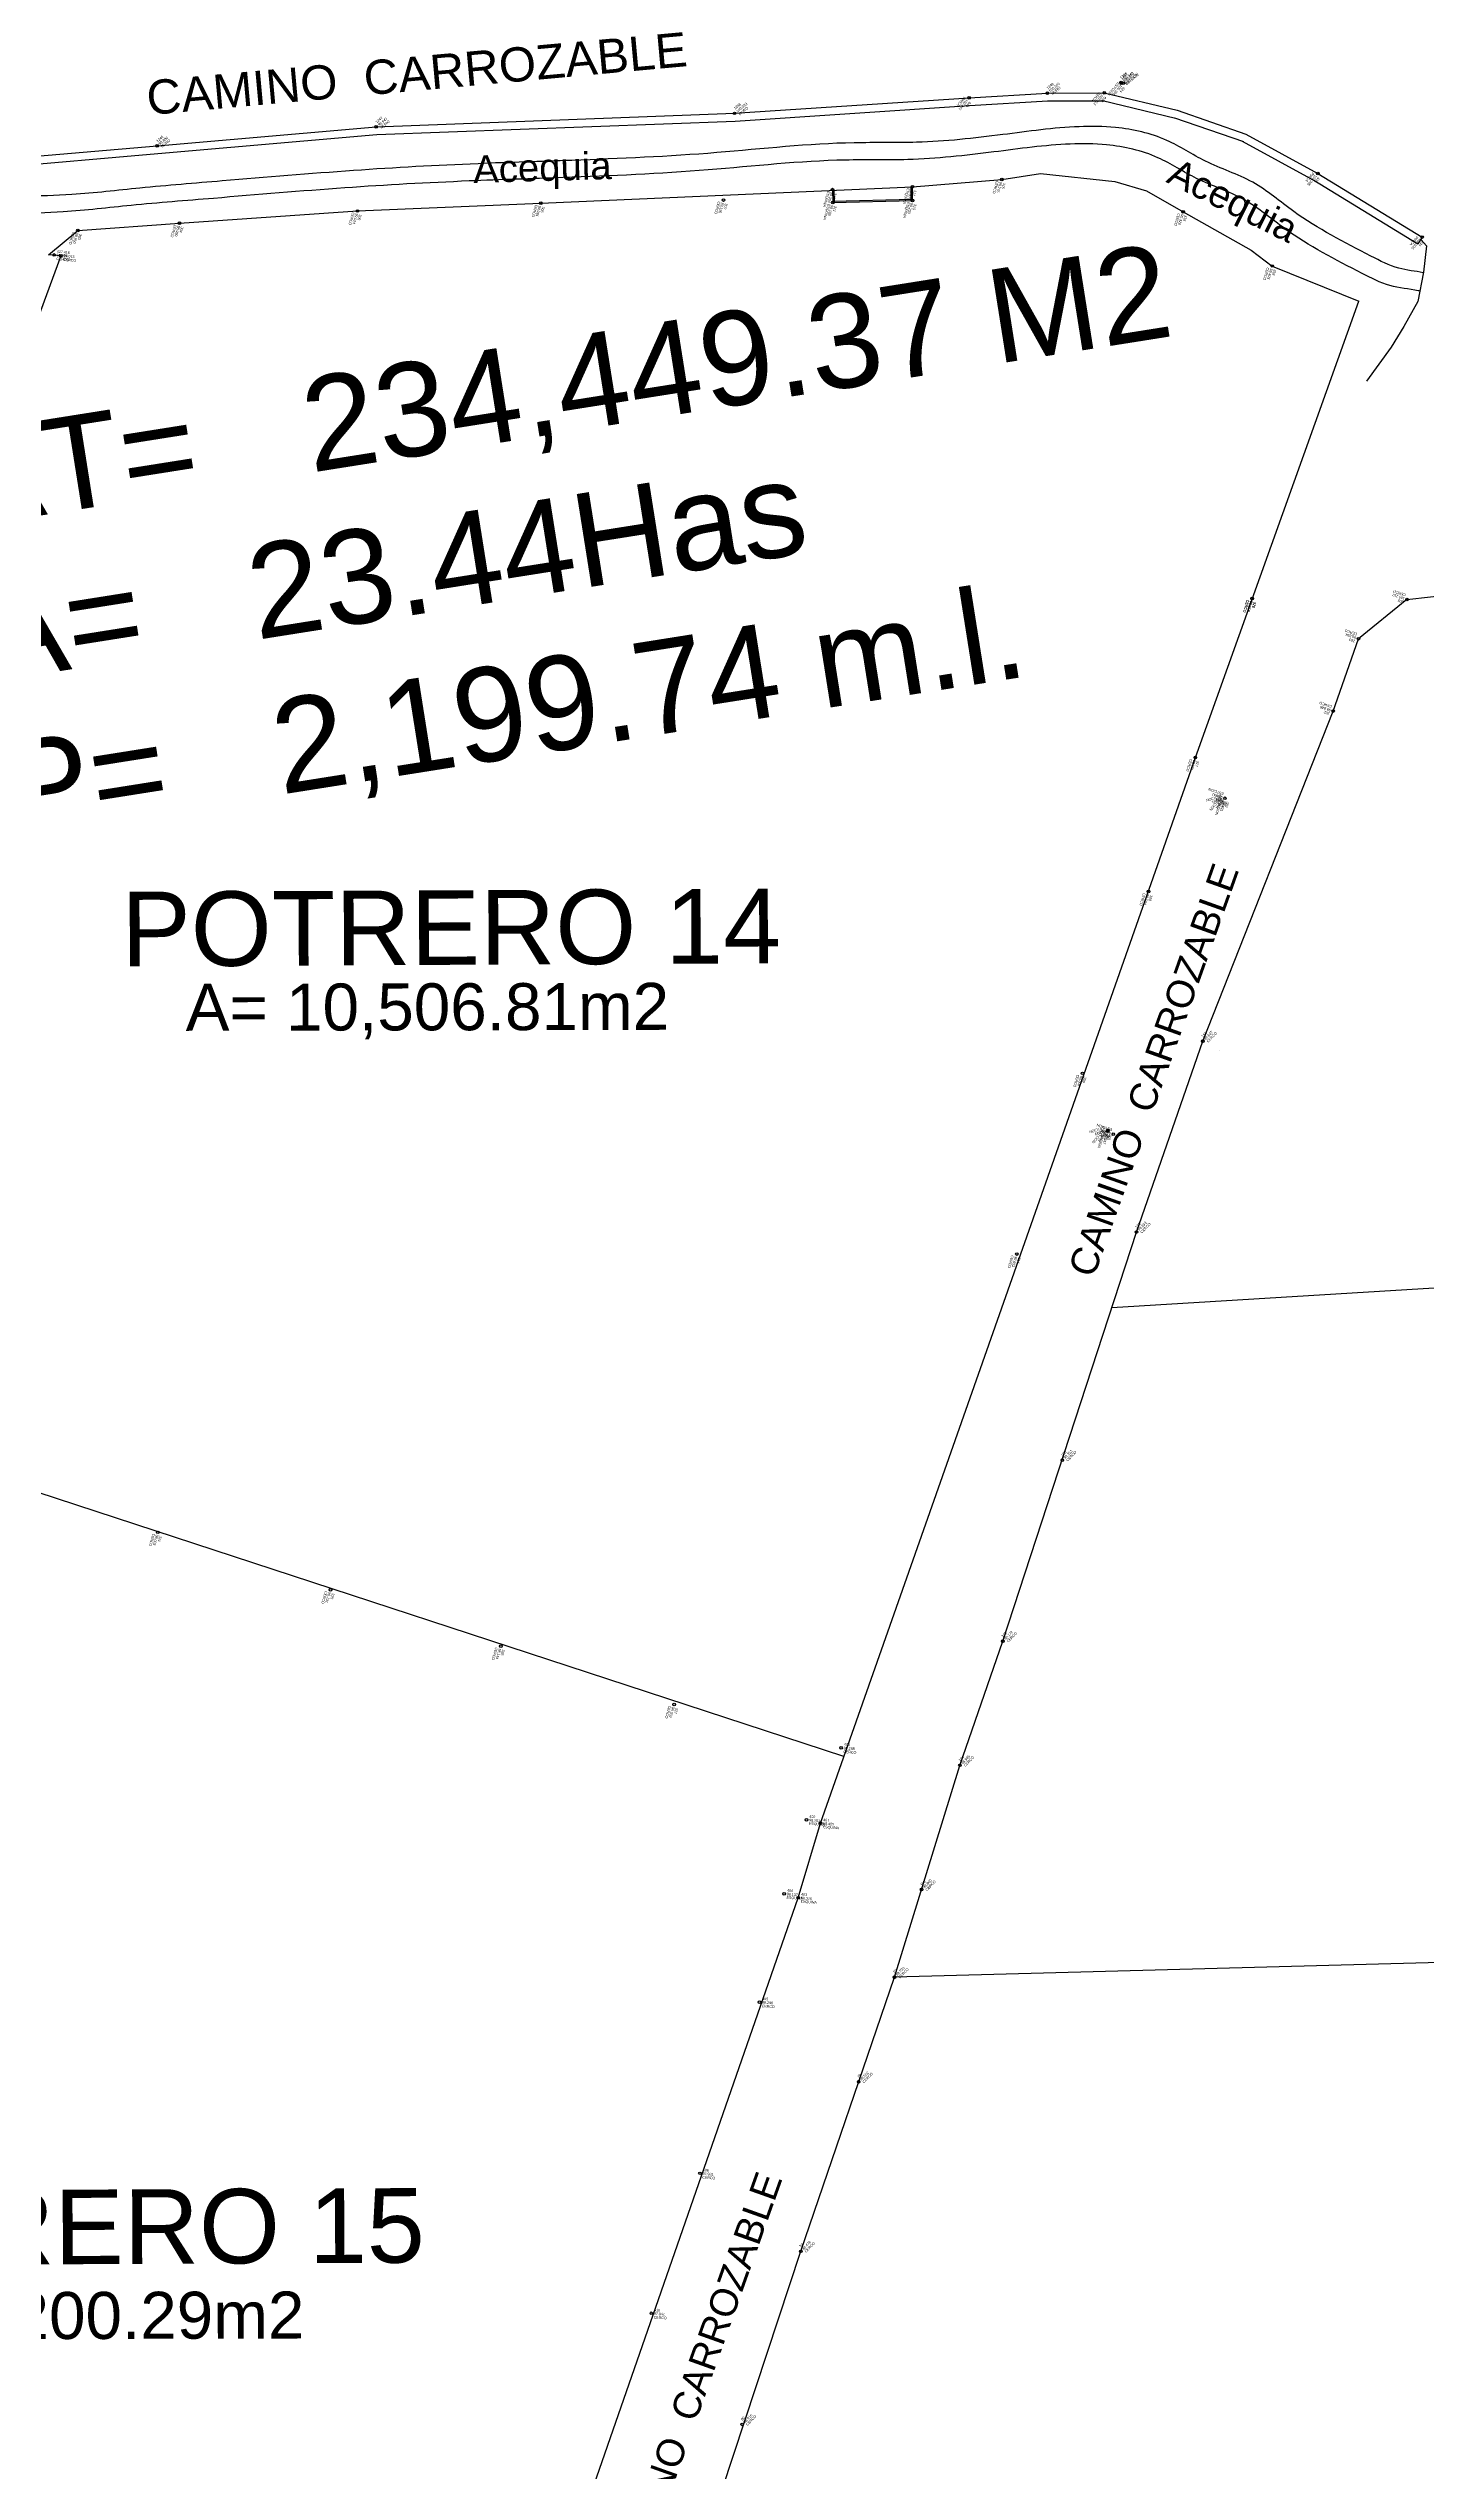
# Model space of a CAD drawing. Header units: metres. Extents: x -4524 to 2222, y -1534 to 2985.
# Drawn here: x -383.7 to -278.1, y 133.7 to 319.5 of the extents above; entities that cross this region are included whole.
import ezdxf
from ezdxf.enums import TextEntityAlignment as Align

# ---------------------------------------------------------------- set-up
doc = ezdxf.new("R2010")
doc.units = ezdxf.units.M
doc.header["$LTSCALE"] = 25.4
doc.header["$MEASUREMENT"] = 0
doc.layers.add('51', color=7, linetype='Continuous')
doc.layers.add('CANAL', color=140, linetype='Continuous')
doc.styles.add('CUADROS', font='')
doc.styles.get('CUADROS').set_extended_font_data('Arial')

msp = doc.modelspace()

# ---------------------------------------------------------------- linework, layer by layer
at = {"color": 30, "true_color": 0xf26722}
for p, q in [((-313.13, 315.69), (-307.13, 316.05)), ((-307.13, 316.05), (-302.76, 316.07)), ((-302.76, 316.07), (-297.17, 314.73)), ((-358.59, 313.46), (-331.11, 314.5)), ((-331.11, 314.5), (-313.13, 315.69)), ((-331.07, 313.9), (-313.09, 315.09)), ((-313.09, 315.09), (-307.09, 315.46)), ((-307.13, 315.45), (-302.75, 315.47)), ((-302.9, 315.49), (-297.31, 314.14)), ((-297.37, 314.16), (-292.09, 312.33)), ((-297.17, 314.73), (-291.9, 312.89)), ((-375.4, 312.01), (-358.59, 313.46)), ((-375.35, 311.41), (-358.54, 312.87)), ((-358.56, 312.87), (-331.08, 313.9)), ((-292.18, 312.37), (-286.67, 309.36)), ((-291.9, 312.89), (-286.38, 309.89)), ((-392.08, 310.57), (-375.4, 312.01)), ((-392.03, 309.97), (-375.35, 311.41)), ((-286.69, 309.38), (-278.71, 304.5)), ((-286.38, 309.89), (-278.39, 305.01)), ((-278.39, 305.01), (-278.71, 304.5)), ((-382.78, 303.56), (-401.52, 252.75)), ((-382.78, 303.57), (-383.73, 303.66))]:
    msp.add_line(p, q, dxfattribs=at)
at = {"linetype": 'Continuous'}
for p, q in [((-307.13, 316.05), (-307.13, 316.05)), ((-307.13, 316.05), (-307.13, 316.05)), ((-302.76, 316.07), (-302.76, 316.07)), ((-302.76, 316.07), (-302.76, 316.07)), ((-301.48, 316.86), (-301.48, 316.86)), ((-301.48, 316.86), (-301.48, 316.86)), ((-301.45, 316.81), (-301.45, 316.81)), ((-301.45, 316.81), (-301.45, 316.81)), ((-301.31, 316.81), (-301.31, 316.81)), ((-301.31, 316.81), (-301.31, 316.81)), ((-331.11, 314.5), (-331.11, 314.5)), ((-331.11, 314.5), (-331.11, 314.5)), ((-313.13, 315.69), (-313.13, 315.69)), ((-313.13, 315.69), (-313.13, 315.69)), ((-358.59, 313.46), (-358.59, 313.46)), ((-358.59, 313.46), (-358.59, 313.46)), ((-375.4, 312.01), (-375.4, 312.01)), ((-375.4, 312.01), (-375.4, 312.01)), ((-323.6, 308.65), (-323.6, 308.65)), ((-323.6, 308.65), (-323.6, 308.65)), ((-317.47, 308.87), (-317.47, 308.87)), ((-317.47, 308.87), (-317.47, 308.87)), ((-310.63, 309.43), (-310.63, 309.43)), ((-310.63, 309.43), (-310.63, 309.43)), ((-286.38, 309.89), (-286.38, 309.89)), ((-286.38, 309.89), (-286.38, 309.89)), ((-360.03, 307.01), (-360.03, 307.01)), ((-360.03, 307.01), (-360.03, 307.01)), ((-345.98, 307.61), (-345.98, 307.61)), ((-345.98, 307.61), (-345.98, 307.61)), ((-331.97, 307.85), (-331.97, 307.85)), ((-331.97, 307.85), (-331.97, 307.85)), ((-323.57, 307.66), (-323.57, 307.66)), ((-323.57, 307.66), (-323.57, 307.66)), ((-317.47, 307.81), (-317.47, 307.81)), ((-317.47, 307.81), (-317.47, 307.81)), ((-296.72, 306.94), (-296.72, 306.94)), ((-296.72, 306.94), (-296.72, 306.94)), ((-381.47, 305.52), (-381.47, 305.52)), ((-381.47, 305.52), (-381.47, 305.52)), ((-373.68, 306.07), (-373.68, 306.07)), ((-373.68, 306.07), (-373.68, 306.07)), ((-278.39, 305.01), (-278.39, 305.01)), ((-278.39, 305.01), (-278.39, 305.01)), ((-383.3, 303.64), (-383.3, 303.64)), ((-383.3, 303.64), (-383.3, 303.64)), ((-382.78, 303.57), (-382.78, 303.57)), ((-382.78, 303.57), (-382.78, 303.57)), ((-289.88, 302.79), (-289.88, 302.79)), ((-289.88, 302.79), (-289.88, 302.79)), ((-291.43, 277.29), (-291.43, 277.29)), ((-291.43, 277.29), (-291.43, 277.29)), ((-291.42, 277.29), (-291.42, 277.29)), ((-291.42, 277.29), (-291.42, 277.29)), ((-279.55, 277.22), (-279.55, 277.22)), ((-279.55, 277.22), (-279.55, 277.22)), ((-283.27, 274.21), (-283.27, 274.21)), ((-283.27, 274.21), (-283.27, 274.21)), ((-285.21, 268.66), (-285.21, 268.66)), ((-285.21, 268.66), (-285.21, 268.66)), ((-295.78, 265.1), (-295.78, 265.1)), ((-295.78, 265.1), (-295.78, 265.1)), ((-293.51, 261.97), (-293.51, 261.97)), ((-293.51, 261.97), (-293.51, 261.97)), ((-293.51, 261.97), (-293.51, 261.97)), ((-293.51, 261.97), (-293.51, 261.97)), ((-293.51, 261.97), (-293.51, 261.97)), ((-293.51, 261.97), (-293.51, 261.97)), ((-293.51, 261.97), (-293.51, 261.97)), ((-293.51, 261.97), (-293.51, 261.97)), ((-299.37, 254.82), (-299.37, 254.82)), ((-299.37, 254.82), (-299.37, 254.82)), ((-293.92, 242.66), (-293.92, 242.66)), ((-293.92, 242.66), (-293.92, 242.66)), ((-304.44, 240.88), (-304.44, 240.88)), ((-304.44, 240.88), (-304.44, 240.88)), ((-302.51, 236.45), (-302.51, 236.45)), ((-302.51, 236.45), (-302.51, 236.45)), ((-302.5, 236.46), (-302.5, 236.46)), ((-302.5, 236.46), (-302.5, 236.46)), ((-302.48, 236.53), (-302.48, 236.53)), ((-302.48, 236.53), (-302.48, 236.53)), ((-302.07, 236.21), (-302.07, 236.21)), ((-302.07, 236.21), (-302.07, 236.21)), ((-300.29, 228.71), (-300.29, 228.71)), ((-300.29, 228.71), (-300.29, 228.71)), ((-309.47, 227.02), (-309.47, 227.02)), ((-309.47, 227.02), (-309.47, 227.02)), ((-305.98, 211.21), (-305.98, 211.21)), ((-305.98, 211.21), (-305.98, 211.21)), ((-375.34, 205.68), (-375.34, 205.68)), ((-375.34, 205.68), (-375.34, 205.68)), ((-362.1, 201.27), (-362.1, 201.27)), ((-362.1, 201.27), (-362.1, 201.27)), ((-310.54, 197.33), (-310.54, 197.33)), ((-310.54, 197.33), (-310.54, 197.33)), ((-349.04, 196.95), (-349.04, 196.95)), ((-349.04, 196.95), (-349.04, 196.95)), ((-335.75, 192.48), (-335.75, 192.48)), ((-335.75, 192.48), (-335.75, 192.48)), ((-322.95, 189.15), (-322.95, 189.15)), ((-322.95, 189.15), (-322.95, 189.15)), ((-313.83, 187.81), (-313.83, 187.81)), ((-313.83, 187.81), (-313.83, 187.81)), ((-325.6, 183.63), (-325.6, 183.63)), ((-325.6, 183.63), (-325.6, 183.63)), ((-324.53, 183.37), (-324.53, 183.37)), ((-324.53, 183.37), (-324.53, 183.37)), ((-327.31, 177.96), (-327.31, 177.96)), ((-327.31, 177.96), (-327.31, 177.96)), ((-326.23, 177.66), (-326.23, 177.66)), ((-326.23, 177.66), (-326.23, 177.66)), ((-316.77, 178.29), (-316.77, 178.29)), ((-316.77, 178.29), (-316.77, 178.29)), ((-318.85, 171.57), (-318.85, 171.57)), ((-318.85, 171.57), (-318.85, 171.57)), ((-329.21, 169.65), (-329.21, 169.65)), ((-329.21, 169.65), (-329.21, 169.65)), ((-321.6, 163.54), (-321.6, 163.54)), ((-321.6, 163.54), (-321.6, 163.54)), ((-333.77, 156.52), (-333.77, 156.52)), ((-333.77, 156.52), (-333.77, 156.52)), ((-326.04, 150.54), (-326.04, 150.54)), ((-326.04, 150.54), (-326.04, 150.54)), ((-337.5, 145.79), (-337.5, 145.79)), ((-337.5, 145.79), (-337.5, 145.79)), ((-330.53, 137.27), (-330.53, 137.27)), ((-330.53, 137.27), (-330.53, 137.27))]:
    msp.add_line(p, q, dxfattribs=at)
at = {"color": 7, "lineweight": 30}
for p, q in [((-345.98, 307.61), (-317.47, 308.87)), ((-317.47, 308.87), (-310.63, 309.43)), ((-310.63, 309.43), (-307.66, 309.89)), ((-307.66, 309.89), (-301.96, 309.28)), ((-301.96, 309.28), (-299.53, 308.55)), ((-299.53, 308.55), (-296.72, 306.94)), ((-373.68, 306.07), (-360.03, 307.01)), ((-360.03, 307.01), (-345.98, 307.61)), ((-296.72, 306.94), (-291.49, 304)), ((-383.73, 303.66), (-381.47, 305.52)), ((-381.47, 305.52), (-373.68, 306.07)), ((-278.45, 304.79), (-278.06, 304.35)), ((-291.49, 304), (-289.88, 302.79)), ((-278.06, 304.35), (-278.29, 302.32)), ((-289.88, 302.79), (-283.24, 300.1)), ((-278.29, 302.32), (-278.71, 300.06)), ((-295.78, 265.1), (-283.24, 300.1)), ((-278.71, 300.06), (-279.8, 298.16)), ((-279.8, 298.16), (-280.77, 296.56)), ((-280.77, 296.56), (-282.65, 293.95)), ((-279.55, 277.22), (-283.27, 274.21)), ((-279.55, 277.22), (-273.96, 277.84)), ((-285.21, 268.66), (-283.27, 274.21)), ((-295.21, 243.34), (-285.21, 268.66)), ((-324.53, 183.37), (-295.78, 265.1)), ((-300.29, 228.71), (-295.21, 243.34)), ((-302.18, 222.92), (-166.21, 231.23)), ((-310.54, 197.33), (-300.29, 228.71)), ((-322.73, 188.49), (-414.5, 218.56)), ((-313.83, 187.81), (-310.54, 197.33)), ((-318.85, 171.57), (-313.83, 187.81)), ((-326.23, 177.66), (-324.53, 183.37)), ((-364.96, 66.39), (-326.23, 177.66)), ((-258.19, 173.2), (-318.85, 171.57)), ((-326.04, 150.54), (-318.85, 171.57)), ((-338.18, 113.74), (-326.04, 150.54))]:
    msp.add_line(p, q, dxfattribs=at)
for p, q in [((-323.6, 308.65), (-323.57, 307.66)), ((-317.47, 307.81), (-317.47, 308.87)), ((-323.57, 307.66), (-317.47, 307.81))]:
    msp.add_line(p, q)
at = {"color": 4}
for p, q in [((-323.6, 308.65), (-323.57, 307.66)), ((-323.5, 308.65), (-323.47, 307.66)), ((-317.57, 307.81), (-317.57, 308.87)), ((-317.47, 307.81), (-317.47, 308.87)), ((-323.57, 307.76), (-317.47, 307.91)), ((-323.57, 307.66), (-317.47, 307.81))]:
    msp.add_line(p, q, dxfattribs=at)
at = {"linetype": 'Continuous'}
for centre in [(-307.13, 316.05), (-302.76, 316.07), (-301.48, 316.86), (-301.45, 316.81), (-301.31, 316.81), (-331.11, 314.5), (-313.13, 315.69), (-358.59, 313.46), (-375.4, 312.01), (-323.6, 308.65), (-317.47, 308.87), (-310.63, 309.43), (-286.38, 309.89), (-360.03, 307.01), (-345.98, 307.61), (-331.97, 307.85), (-323.57, 307.66), (-317.47, 307.81), (-296.72, 306.94), (-381.47, 305.52), (-373.68, 306.07), (-278.39, 305.01), (-383.3, 303.64), (-382.78, 303.57), (-289.88, 302.79), (-291.43, 277.29), (-291.42, 277.29), (-279.55, 277.22), (-283.27, 274.21), (-285.21, 268.66), (-295.78, 265.1), (-293.51, 261.97), (-293.51, 261.97), (-293.51, 261.97), (-293.51, 261.97), (-299.37, 254.82), (-295.21, 243.34), (-304.44, 240.88), (-302.51, 236.45), (-302.5, 236.46), (-302.48, 236.53), (-302.07, 236.21), (-300.29, 228.71), (-309.47, 227.02), (-305.98, 211.21), (-375.34, 205.68), (-362.1, 201.27), (-349.04, 196.95), (-310.54, 197.33), (-335.75, 192.48), (-322.95, 189.15), (-313.83, 187.81), (-325.6, 183.63), (-324.53, 183.37), (-327.31, 177.96), (-326.23, 177.66), (-316.77, 178.29), (-318.85, 171.57), (-329.21, 169.65), (-321.6, 163.54), (-333.77, 156.52), (-326.04, 150.54), (-337.5, 145.79), (-330.53, 137.27)]:
    msp.add_circle(centre, 0.1, dxfattribs=at)
at = {"layer": 'CANAL', "color": 140}
msp.add_open_spline([(-278.56, 300.86), (-278.6, 300.87), (-278.64, 300.88), (-278.68, 300.89), (-279.4, 301.05), (-280.94, 301.15), (-284.34, 302.93), (-288.21, 304.88), (-291.95, 308.14), (-295.59, 309.25), (-298.76, 311.4), (-302.16, 312.16), (-306.41, 312.2), (-311.47, 311.47), (-317.21, 310.85), (-324.54, 311.03), (-333.33, 310.01), (-342.95, 309.6), (-352.25, 309.31), (-361.19, 308.82), (-369.82, 308.07), (-377.03, 307.51), (-383.36, 306.76), (-389.06, 306.81), (-394.87, 306.71), (-400.96, 305.15), (-411.11, 305.63), (-421.03, 304.9), (-429.3, 304.57), (-436.2, 304.73), (-444.47, 304.24, 0), (-453.42, 304.16, 0), (-460.31, 304.41, 0), (-468.15, 304.97, 0), (-477.12, 306.08, 0), (-487.37, 307.9, 0), (-496.21, 309.9, 0), (-504.77, 308.23, 0), (-515.49, 308.39, 0), (-525.05, 308.36, 0), (-533.34, 308.1, 0), (-537.63, 308.29, 0), (-541.66, 309.58), (-544.24, 311.05, 0.02), (-546.54, 310.41, -0.08), (-547.84, 310.37, 0.01), (-547.9, 310.37, 0.01)], degree=3, knots=[436.156027, 436.156027, 436.156027, 436.156027, 436.281857, 436.281857, 436.281857, 438.487493, 440.820303, 447.656395, 451.52146, 455.493206, 458.861965, 462.914598, 465.70454, 471.594624, 478.217782, 483.0142, 493.555189, 504.699823, 511.901452, 521.457673, 531.559359, 537.894905, 543.137433, 550.678413, 554.990816, 560.499404, 569.393732, 585.20932, 590.405545, 594.189277, 605.901709, 615.239792, 621.028166, 626.590313, 638.823663, 648.073045, 657.947399, 665.55394, 673.945855, 690.543997, 693.948206, 698.685383, 703.044316, 705.357609, 709.075519, 709.252559, 709.252559, 709.252559, 709.252559], dxfattribs=at)
at = {"layer": 'CANAL', "color": 140, "ltscale": 0.4}
for points, knots in [([(-278.56, 300.86), (-278.6, 300.87), (-278.64, 300.88), (-278.68, 300.89), (-279.4, 301.05), (-280.94, 301.15), (-284.34, 302.93), (-288.21, 304.88), (-291.95, 308.14), (-295.59, 309.25), (-298.76, 311.4), (-302.16, 312.16), (-306.41, 312.2), (-311.47, 311.47), (-317.21, 310.85), (-324.54, 311.03), (-333.33, 310.01), (-342.95, 309.6), (-352.25, 309.31), (-361.19, 308.82), (-369.82, 308.07), (-377.03, 307.51), (-383.36, 306.76), (-389.06, 306.81), (-394.87, 306.71), (-400.96, 305.15), (-411.11, 305.63), (-421.03, 304.9), (-429.3, 304.57), (-436.2, 304.73), (-444.47, 304.24, 0), (-453.42, 304.16, 0), (-460.31, 304.41, 0), (-468.15, 304.97, 0), (-477.12, 306.08, 0), (-487.37, 307.9, 0), (-496.21, 309.9, 0), (-504.77, 308.23, 0), (-515.49, 308.39, 0), (-525.05, 308.36, 0), (-533.34, 308.1, 0), (-537.63, 308.29, 0), (-541.66, 309.58), (-544.24, 311.05, 0.02), (-546.38, 310.7, -0.08), (-547.19, 310.69), (-547.64, 310.83)], [436.156027, 436.156027, 436.156027, 436.156027, 436.281857, 436.281857, 436.281857, 438.487493, 440.820303, 447.656395, 451.52146, 455.493206, 458.861965, 462.914598, 465.70454, 471.594624, 478.217782, 483.0142, 493.555189, 504.699823, 511.901452, 521.457673, 531.559359, 537.894905, 543.137433, 550.678413, 554.990816, 560.499404, 569.393732, 585.20932, 590.405545, 594.189277, 605.901709, 615.239792, 621.028166, 626.590313, 638.823663, 648.073045, 657.947399, 665.55394, 673.945855, 690.543997, 693.948206, 698.685383, 703.044316, 705.357609, 709.075519, 709.252559, 709.252559, 709.252559, 709.252559]), ([(-278.3, 302.28), (-278.92, 302.4), (-280.35, 302.52), (-283.66, 304.26), (-287.53, 306.21), (-291.28, 309.47), (-294.91, 310.58), (-298.08, 312.73), (-301.48, 313.49), (-305.73, 313.53), (-310.79, 312.8), (-316.54, 312.17), (-323.87, 312.36), (-332.66, 311.34), (-342.28, 310.92), (-351.57, 310.64), (-360.51, 310.15), (-369.15, 309.4), (-376.35, 308.84), (-382.69, 308.09), (-388.39, 308.13), (-394.19, 308.04), (-400.29, 306.47), (-410.43, 306.96), (-420.36, 306.22), (-428.62, 305.9), (-435.52, 306.05), (-443.79, 305.57, 0), (-452.74, 305.49, 0), (-459.63, 305.74, 0), (-467.48, 306.3, 0), (-476.44, 307.41, 0), (-486.69, 309.23, 0), (-495.54, 311.22, 0), (-504.1, 309.56, 0), (-514.81, 309.72, 0), (-524.38, 309.69, 0), (-532.67, 309.43, 0), (-536.96, 309.62, 0), (-540.98, 310.91), (-543.56, 312.38, 0.02), (-545.87, 311.74, -0.08), (-547.16, 311.69, 0.01), (-547.22, 311.69, 0.01)], [436.578955, 436.578955, 436.578955, 436.578955, 438.487493, 440.820303, 447.656395, 451.52146, 455.493206, 458.861965, 462.914598, 465.70454, 471.594624, 478.217782, 483.0142, 493.555189, 504.699823, 511.901452, 521.457673, 531.559359, 537.894905, 543.137433, 550.678413, 554.990816, 560.499404, 569.393732, 585.20932, 590.405545, 594.189277, 605.901709, 615.239792, 621.028166, 626.590313, 638.823663, 648.073045, 657.947399, 665.55394, 673.945855, 690.543997, 693.948206, 698.685383, 703.044316, 705.357609, 709.075519, 709.252559, 709.252559, 709.252559, 709.252559]), ([(-541.14, 305.13), (-541.12, 303.97), (-541.1, 302.82), (-541.12, 300.52), (-541.17, 299.35), (-541.21, 297.37), (-541.22, 296.56), (-541.17, 295.24), (-541.13, 294.73), (-541.03, 293.72), (-540.96, 293.21), (-540.82, 292.06), (-540.74, 291.42), (-540.53, 288.99), (-540.59, 287.18), (-540.93, 283.56), (-541.23, 281.74), (-541.8, 278.57), (-542.07, 277.22), (-542.58, 274.53), (-542.83, 273.18), (-543.39, 270.01), (-543.7, 268.17), (-544.25, 264.29), (-544.5, 262.24), (-544.86, 258.62), (-544.99, 257.04), (-545.23, 253.88), (-545.33, 252.31), (-545.58, 249.2), (-545.72, 247.66), (-546.07, 244.59), (-546.27, 243.07), (-546.7, 240.03), (-546.92, 238.51), (-547.2, 236.39), (-547.27, 235.8), (-547.38, 234.79), (-547.42, 234.38), (-547.49, 233.64), (-547.52, 233.32), (-547.57, 232.66), (-547.58, 232.33), (-547.55, 231.64), (-547.51, 231.29), (-547.33, 230.68), (-547.23, 230.42), (-546.97, 229.95), (-546.82, 229.72), (-546.49, 229.3), (-546.31, 229.11), (-545.76, 228.57), (-545.35, 228.27), (-544.04, 227.47), (-543.08, 227.09), (-541.17, 226.36), (-540.22, 226.01), (-539.03, 225.36), (-538.69, 225.13), (-538.14, 224.67), (-537.92, 224.45), (-537.52, 223.94), (-537.33, 223.65), (-536.77, 222.72), (-536.41, 222.01), (-535.76, 221.01), (-535.52, 220.69), (-535, 220.12), (-534.71, 219.86), (-533.97, 219.25), (-533.5, 218.92), (-532.03, 217.93), (-531.05, 217.27), (-529.75, 216.19), (-529.35, 215.81), (-528.63, 215.01), (-528.29, 214.57), (-527.63, 213.66), (-527.31, 213.18), (-526.69, 212.26), (-526.39, 211.82), (-525.75, 210.96), (-525.42, 210.54), (-524.39, 209.31), (-523.67, 208.54), (-522.16, 207.05), (-521.38, 206.33), (-518.97, 204.25), (-517.3, 202.93), (-514.63, 200.77), (-513.61, 199.92), (-511.63, 198.19), (-510.65, 197.3), (-507.76, 194.61), (-505.89, 192.75), (-502.58, 189.45), (-501.13, 188), (-498.26, 185.18), (-496.82, 183.81), (-493.92, 181.11), (-492.46, 179.78), (-488.04, 175.79), (-485.07, 173.17), (-480.58, 169.09), (-479.02, 167.65), (-475.92, 164.76), (-474.38, 163.3), (-469.74, 158.95), (-466.62, 156.05), (-461.45, 151.51), (-459.45, 149.83), (-455.54, 146.41), (-453.65, 144.66), (-451.26, 142.09), (-450.64, 141.38), (-448.93, 139.28), (-447.89, 137.83), (-446.26, 135.64), (-445.7, 134.89), (-444.52, 133.44), (-443.91, 132.74), (-442.03, 130.66), (-440.71, 129.34), (-437.96, 126.71), (-436.53, 125.41), (-433.66, 122.81), (-432.22, 121.52), (-429.14, 118.74), (-427.5, 117.24), (-424.74, 114.65), (-423.61, 113.57), (-421.38, 111.38), (-420.27, 110.27), (-417.7, 107.7), (-416.23, 106.24), (-411.77, 101.91), (-408.7, 99.12), (-402.53, 93.61), (-399.43, 90.87), (-395.06, 86.9), (-393.77, 85.71), (-391.21, 83.29), (-389.95, 82.06), (-387.83, 79.87), (-386.94, 78.93), (-385.3, 77.08), (-384.54, 76.18), (-383.04, 74.35), (-382.3, 73.42), (-380.48, 71.18), (-379.38, 69.87), (-377.71, 68.12), (-377.22, 67.63), (-376.19, 66.67), (-375.65, 66.21), (-374.51, 65.36), (-373.9, 64.97), (-372.61, 64.31), (-371.95, 64.05), (-369.89, 63.41), (-368.46, 63.18), (-366.36, 62.91), (-365.69, 62.82), (-364.35, 62.65), (-363.68, 62.57), (-361.69, 62.3), (-360.37, 62.11), (-357.16, 61.64), (-355.27, 61.36), (-351.47, 60.79), (-349.57, 60.5), (-344.67, 59.8), (-341.67, 59.38), (-332.03, 58.19), (-325.38, 57.58), (-316.22, 56.61), (-313.68, 56.34), (-308.19, 55.68), (-305.25, 55.28), (-299.36, 54.46), (-296.41, 54.04), (-291.5, 53.4), (-289.54, 53.15), (-286.06, 52.77), (-284.54, 52.62), (-281.51, 52.36), (-280, 52.25), (-276.47, 51.98), (-274.47, 51.81), (-270.45, 51.45), (-268.45, 51.25), (-264.43, 50.83), (-262.43, 50.61), (-256.41, 49.95), (-252.4, 49.5), (-244.36, 48.69), (-240.33, 48.34), (-232.61, 47.67), (-228.9, 47.37), (-222.56, 46.8), (-219.91, 46.56), (-214.63, 46.04), (-211.99, 45.76), (-206.7, 45.21), (-204.05, 44.94), (-199.18, 44.46), (-196.96, 44.26), (-192.51, 43.87), (-190.29, 43.68), (-186.2, 43.3), (-184.34, 43.13), (-178.9, 42.57), (-175.31, 42.13), (-170.55, 41.74), (-169.39, 41.66), (-167.08, 41.53), (-165.93, 41.48), (-163.51, 41.37), (-162.24, 41.31), (-159.71, 41.15), (-158.45, 41.06), (-156.14, 40.86), (-155.1, 40.77), (-154.05, 40.67)], [0, 0, 0, 0, 3.463182, 3.463182, 6.964666, 6.964666, 9.359518, 9.359518, 10.86534, 10.86534, 12.371161, 12.371161, 14.337834, 14.337834, 19.854234, 19.854234, 25.370635, 25.370635, 29.465052, 29.465052, 33.55947, 33.55947, 39.145563, 39.145563, 45.292101, 45.292101, 50.032817, 50.032817, 54.773532, 54.773532, 59.414582, 59.414582, 64.055632, 64.055632, 68.696682, 68.696682, 70.461266, 70.461266, 71.68424, 71.68424, 72.624036, 72.624036, 73.563833, 73.563833, 74.50363, 74.50363, 75.220513, 75.220513, 75.937396, 75.937396, 76.65428, 76.65428, 78.088046, 78.088046, 81.018519, 81.018519, 83.948991, 83.948991, 85.291216, 85.291216, 86.37776, 86.37776, 87.464303, 87.464303, 89.758758, 89.758758, 90.847825, 90.847825, 91.936893, 91.936893, 93.593061, 93.593061, 97.141547, 97.141547, 98.863711, 98.863711, 100.585875, 100.585875, 102.308038, 102.308038, 103.881685, 103.881685, 105.455331, 105.455331, 108.602624, 108.602624, 111.749916, 111.749916, 118.044502, 118.044502, 122.006206, 122.006206, 125.967911, 125.967911, 133.89132, 133.89132, 140.028131, 140.028131, 145.965968, 145.965968, 151.903805, 151.903805, 163.77948, 163.77948, 170.15019, 170.15019, 176.520899, 176.520899, 189.262318, 189.262318, 197.042326, 197.042326, 204.822334, 204.822334, 207.700303, 207.700303, 213.073735, 213.073735, 215.849049, 215.849049, 218.624364, 218.624364, 224.174992, 224.174992, 229.961977, 229.961977, 235.748962, 235.748962, 242.43876, 242.43876, 247.138177, 247.138177, 251.837593, 251.837593, 258.043865, 258.043865, 270.45641, 270.45641, 282.868954, 282.868954, 288.15346, 288.15346, 293.437966, 293.437966, 297.343833, 297.343833, 300.91403, 300.91403, 304.484226, 304.484226, 309.56966, 309.56966, 311.608621, 311.608621, 313.647581, 313.647581, 315.740518, 315.740518, 317.833454, 317.833454, 322.019327, 322.019327, 324.021655, 324.021655, 326.023983, 326.023983, 330.028639, 330.028639, 335.808098, 335.808098, 341.587557, 341.587557, 350.640003, 350.640003, 370.646116, 370.646116, 378.320575, 378.320575, 387.246462, 387.246462, 396.172348, 396.172348, 402.089312, 402.089312, 406.642071, 406.642071, 411.194831, 411.194831, 417.249799, 417.249799, 423.304768, 423.304768, 429.359737, 429.359737, 441.469674, 441.469674, 453.579611, 453.579611, 464.725393, 464.725393, 472.698692, 472.698692, 480.671991, 480.671991, 488.64529, 488.64529, 495.340568, 495.340568, 502.035847, 502.035847, 507.65382, 507.65382, 518.47828, 518.47828, 521.93615, 521.93615, 525.39402, 525.39402, 529.209445, 529.209445, 533.02487, 533.02487, 536.177056, 536.177056, 536.177056, 536.177056]), ([(-540.14, 305.14), (-540.12, 304.08), (-540.11, 303.01), (-540.11, 301.03), (-540.14, 300.12), (-540.19, 298.33), (-540.22, 297.44), (-540.2, 295.98), (-540.18, 295.4), (-540.03, 293.69), (-539.85, 292.53), (-539.67, 290.69), (-539.63, 290.03), (-539.59, 288.72), (-539.59, 288.07), (-539.67, 286.1), (-539.8, 284.8), (-540.19, 281.82), (-540.49, 280.15), (-541.28, 276), (-541.76, 273.53), (-542.62, 268.6), (-543, 266.13), (-543.62, 261.16), (-543.86, 258.66), (-544.25, 253.65), (-544.4, 251.14), (-544.78, 246.95), (-544.97, 245.28), (-545.41, 241.96), (-545.65, 240.32), (-546.11, 237.04), (-546.33, 235.39), (-546.51, 233.34), (-546.55, 232.98), (-546.58, 232.29), (-546.58, 231.96), (-546.5, 231.35), (-546.42, 231.07), (-546.15, 230.52), (-545.97, 230.25), (-545.23, 229.37), (-544.55, 228.9), (-542.98, 228.11), (-542.09, 227.79), (-540.3, 227.1), (-539.38, 226.73), (-538.21, 226.01), (-537.88, 225.77), (-537.34, 225.29), (-537.12, 225.05), (-536.73, 224.56), (-536.56, 224.3), (-536, 223.4), (-535.67, 222.74), (-535.1, 221.83), (-534.9, 221.52), (-534.4, 220.93), (-534.09, 220.64), (-533.4, 220.08), (-533.03, 219.82), (-532.21, 219.26), (-531.76, 218.96), (-530.88, 218.34), (-530.44, 218.03), (-529.57, 217.35), (-529.14, 216.99), (-528.34, 216.2), (-527.97, 215.78), (-527.28, 214.89), (-526.96, 214.44), (-526.28, 213.44), (-525.93, 212.9), (-524.44, 210.8), (-523.13, 209.38), (-520.31, 206.69), (-518.8, 205.42), (-515.93, 203.1), (-514.59, 202.04), (-510.66, 198.74), (-508.19, 196.4), (-503.35, 191.66), (-500.98, 189.25), (-496.16, 184.54), (-493.68, 182.24), (-489.02, 178.01), (-486.83, 176.07), (-482.61, 172.29), (-480.58, 170.45), (-476.55, 166.73), (-474.56, 164.85), (-470.64, 161.16), (-468.71, 159.36), (-465.43, 156.36), (-464.09, 155.16), (-461.38, 152.78), (-460, 151.61), (-457.25, 149.24), (-455.88, 148.05), (-453.63, 145.96), (-452.72, 145.08), (-451.12, 143.43), (-450.42, 142.66), (-448.99, 140.96), (-448.27, 140.03), (-446.87, 138.14), (-446.18, 137.19), (-444.98, 135.61), (-444.47, 134.96), (-443.41, 133.68), (-442.86, 133.06), (-441.18, 131.23), (-440, 130.05), (-437.47, 127.63), (-436.12, 126.39), (-433.4, 123.92), (-432.03, 122.7), (-428.64, 119.63), (-426.61, 117.79), (-423.04, 114.41), (-421.49, 112.9), (-418.42, 109.84), (-416.9, 108.31), (-414.15, 105.6), (-412.92, 104.42), (-410.45, 102.09), (-409.2, 100.94), (-405.42, 97.51), (-402.86, 95.25), (-398.27, 91.16), (-396.23, 89.33), (-392.34, 85.75), (-390.5, 84.02), (-387.71, 81.2), (-386.73, 80.17), (-385.07, 78.34), (-384.39, 77.55), (-383.06, 75.96), (-382.42, 75.16), (-381.13, 73.55), (-380.48, 72.75), (-379.14, 71.15), (-378.45, 70.35), (-377.18, 69.01), (-376.63, 68.44), (-375.47, 67.37), (-374.87, 66.86), (-373.78, 66.08), (-373.29, 65.78), (-371.4, 64.81), (-369.83, 64.43), (-367.36, 64.04), (-366.52, 63.93), (-364.58, 63.69), (-363.49, 63.55), (-361.32, 63.25), (-360.25, 63.1), (-357.03, 62.63), (-354.89, 62.31), (-350.6, 61.67), (-348.45, 61.35), (-343.87, 60.7), (-341.45, 60.37), (-334.09, 59.45), (-329.14, 58.95), (-321.37, 58.16), (-318.55, 57.87), (-313.19, 57.28), (-310.65, 56.99), (-305.57, 56.33), (-303.03, 55.98), (-295.74, 54.96), (-290.98, 54.29), (-284.27, 53.6), (-282.33, 53.43), (-278.43, 53.13), (-276.47, 52.98), (-272.56, 52.65), (-270.61, 52.47), (-264.78, 51.88), (-260.91, 51.45), (-253.83, 50.67), (-250.62, 50.32), (-244.2, 49.69), (-240.99, 49.4), (-231.35, 48.57), (-224.91, 48.05), (-212.06, 46.8), (-205.64, 46.08), (-195.56, 45.13), (-191.9, 44.82), (-186.39, 44.32), (-184.55, 44.15), (-179.4, 43.63), (-176.08, 43.23), (-171.56, 42.82), (-170.34, 42.72), (-167.9, 42.57), (-166.68, 42.52), (-164.06, 42.4), (-162.67, 42.33), (-159.88, 42.17), (-158.49, 42.06), (-156.08, 41.86), (-155.07, 41.77), (-154.05, 41.68)], [0, 0, 0, 0, 3.196878, 3.196878, 5.89125, 5.89125, 8.585623, 8.585623, 10.343976, 10.343976, 13.860681, 13.860681, 15.801849, 15.801849, 17.743016, 17.743016, 21.625352, 21.625352, 26.628461, 26.628461, 34.172009, 34.172009, 41.715557, 41.715557, 49.259106, 49.259106, 56.802654, 56.802654, 61.818291, 61.818291, 66.833928, 66.833928, 71.849565, 71.849565, 72.91569, 72.91569, 73.981816, 73.981816, 75.047942, 75.047942, 76.114068, 76.114068, 78.858824, 78.858824, 81.603581, 81.603581, 84.348337, 84.348337, 85.498707, 85.498707, 86.390051, 86.390051, 87.281395, 87.281395, 89.425246, 89.425246, 90.597913, 90.597913, 91.987779, 91.987779, 93.377644, 93.377644, 94.959905, 94.959905, 96.542167, 96.542167, 98.175102, 98.175102, 99.808038, 99.808038, 101.440973, 101.440973, 103.369303, 103.369303, 109.293054, 109.293054, 115.216804, 115.216804, 120.291339, 120.291339, 130.44041, 130.44041, 140.589481, 140.589481, 150.738551, 150.738551, 159.502563, 159.502563, 167.723332, 167.723332, 175.944101, 175.944101, 183.880613, 183.880613, 189.286029, 189.286029, 194.691446, 194.691446, 200.096863, 200.096863, 203.851822, 203.851822, 206.953168, 206.953168, 210.459937, 210.459937, 213.966705, 213.966705, 216.477516, 216.477516, 218.988327, 218.988327, 224.009948, 224.009948, 229.51047, 229.51047, 235.010991, 235.010991, 243.232864, 243.232864, 249.717514, 249.717514, 256.202163, 256.202163, 261.318894, 261.318894, 266.435625, 266.435625, 276.669086, 276.669086, 284.88212, 284.88212, 292.433907, 292.433907, 296.70245, 296.70245, 299.798485, 299.798485, 302.89452, 302.89452, 305.990554, 305.990554, 309.193298, 309.193298, 311.574787, 311.574787, 313.956275, 313.956275, 315.757203, 315.757203, 320.738283, 320.738283, 323.237174, 323.237174, 326.501334, 326.501334, 329.765493, 329.765493, 336.293812, 336.293812, 342.822132, 342.822132, 350.154618, 350.154618, 365.080505, 365.080505, 373.581627, 373.581627, 381.25587, 381.25587, 388.930113, 388.930113, 403.346689, 403.346689, 409.221144, 409.221144, 415.095598, 415.095598, 420.970053, 420.970053, 432.658991, 432.658991, 442.339637, 442.339637, 452.020282, 452.020282, 471.381574, 471.381574, 490.742865, 490.742865, 501.783648, 501.783648, 507.314115, 507.314115, 517.313695, 517.313695, 520.996593, 520.996593, 524.679491, 524.679491, 528.852277, 528.852277, 533.025062, 533.025062, 536.084158, 536.084158, 536.084158, 536.084158])]:
    msp.add_open_spline(points, degree=3, knots=knots, dxfattribs=at)

# ---------------------------------------------------------------- texts
at = {"color": 2, "char_height": 0.2, "attachment_point": 4}
for s, insert, rotation in [('1249', (-307.15, 316.4), 39.446), ('624', (-301.23, 316.48), 229.972), ('1250', (-301.51, 317.2), 39.446), ('1251', (-301.48, 317.16), 39.446), ('1247', (-358.61, 313.81), 39.446), ('1248', (-331.13, 314.85), 39.446), ('640', (-313.04, 315.36), 229.972), ('638', (-302.67, 315.74), 229.972), ('1246', (-375.43, 312.35), 39.446), ('312', (-317.26, 308.6), 253.7807), ('315', (-310.42, 309.16), 253.7807), ('636', (-286.3, 309.56), 229.972), ('305', (-359.81, 306.74), 253.7807), ('306', (-345.77, 307.34), 253.7807), ('307', (-331.75, 307.58), 253.7807), ('310', (-323.38, 308.38), 253.7807), ('311', (-323.36, 307.39), 253.7807), ('313', (-317.25, 307.54), 253.7807), ('316', (-296.5, 306.67), 253.7807), ('303', (-381.26, 305.25), 253.7807), ('304', (-373.47, 305.8), 253.7807), ('417', (-383.08, 303.91), 355.9224), ('416', (-382.56, 303.84), 355.9224), ('634', (-278.31, 304.68), 229.972), ('318', (-289.67, 302.52), 253.7807), ('319', (-291.22, 277.02), 253.7807), ('320', (-291.2, 277.02), 253.7807), ('205', (-279.82, 277.02), 161.635), ('203', (-283.54, 274.01), 161.635), ('202', (-285.49, 268.45), 161.635), ('317', (-295.57, 264.83), 253.7807), ('258', (-293.78, 261.77), 161.635), ('508', (-293.61, 261.64), 197.7493), ('601', (-293.42, 261.64), 229.972), ('302', (-293.29, 261.7), 253.7807), ('308', (-299.15, 254.54), 253.7807), ('111', (-295.27, 243.68), 45.8054), ('309', (-304.23, 240.61), 253.7807), ('509', (-302.58, 236.21), 197.7493), ('257', (-302.35, 236.01), 161.635), ('600', (-302.42, 236.12), 229.972), ('301', (-302.29, 236.18), 253.7807), ('110', (-300.35, 229.05), 45.8054), ('314', (-309.26, 226.75), 253.7807), ('108', (-306.04, 211.55), 45.8054), ('324', (-375.12, 205.41), 253.4462), ('325', (-361.89, 201), 253.4462), ('106', (-310.6, 197.67), 45.8054), ('326', (-348.83, 196.68), 253.4462), ('327', (-335.54, 192.21), 253.4462), ('400', (-322.73, 189.42), 355.9224), ('104', (-313.89, 188.15), 45.8054), ('402', (-325.38, 183.89), 355.9224), ('401', (-324.31, 183.63), 355.9224), ('103', (-316.83, 178.62), 45.8054), ('404', (-327.09, 178.22), 355.9224), ('403', (-326.01, 177.92), 355.9224), ('77', (-318.91, 171.9), 45.8054), ('405', (-328.99, 169.92), 355.9224), ('78', (-321.66, 163.88), 45.8054), ('406', (-333.55, 156.78), 355.9224), ('79', (-326.1, 150.88), 45.8054), ('410', (-337.28, 146.05), 355.9224), ('80', (-330.59, 137.61), 45.8054)]:
    msp.add_mtext(s, dxfattribs=dict(at, insert=insert, rotation=rotation))
at = {"color": 1, "char_height": 0.2, "attachment_point": 4}
for s, insert, rotation in [('100.303', (-306.98, 316.18), 39.446), ('100.312', (-302.89, 315.92), 229.972), ('100.306', (-301.44, 316.66), 229.972), ('100.340', (-301.33, 316.99), 39.446), ('100.319', (-301.3, 316.94), 39.446), ('99.947', (-358.43, 313.59), 39.446), ('100.033', (-330.95, 314.63), 39.446), ('100.097', (-313.26, 315.54), 229.972), ('99.884', (-375.25, 312.14), 39.446), ('99.378', (-317.53, 308.68), 253.7807), ('99.276', (-310.69, 309.24), 253.7807), ('100.365', (-286.51, 309.74), 229.972), ('99.024', (-360.08, 306.82), 253.7807), ('99.094', (-346.04, 307.41), 253.7807), ('99.126', (-332.02, 307.65), 253.7807), ('99.304', (-323.65, 308.46), 253.7807), ('99.188', (-323.63, 307.46), 253.7807), ('99.203', (-317.52, 307.62), 253.7807), ('99.326', (-296.77, 306.75), 253.7807), ('98.990', (-381.53, 305.33), 253.7807), ('98.990', (-373.73, 305.88), 253.7807), ('100.536', (-278.52, 304.86), 229.972), ('99.296', (-383.1, 303.63), 355.9224), ('99.013', (-382.58, 303.56), 355.9224), ('99.403', (-289.94, 302.59), 253.7807), ('99.118', (-291.49, 277.1), 253.7807), ('99.118', (-291.47, 277.1), 253.7807), ('100.107', (-279.73, 277.28), 161.635), ('99.894', (-283.46, 274.28), 161.635), ('99.849', (-285.4, 268.72), 161.635), ('98.991', (-295.84, 264.91), 253.7807), ('99.941', (-293.7, 262.03), 161.635), ('99.941', (-293.7, 261.91), 197.7493), ('99.941', (-293.63, 261.82), 229.972), ('99.491', (-293.56, 261.78), 253.7807), ('98.934', (-299.42, 254.62), 253.7807), ('99.527', (-295.07, 243.48), 45.8054), ('98.808', (-304.5, 240.69), 253.7807), ('99.833', (-302.67, 236.47), 197.7493), ('99.808', (-302.63, 236.3), 229.972), ('99.795', (-302.26, 236.27), 161.635), ('99.347', (-302.56, 236.26), 253.7807), ('99.533', (-300.15, 228.86), 45.8054), ('98.653', (-309.53, 226.83), 253.7807), ('99.312', (-305.84, 211.36), 45.8054), ('98.003', (-375.39, 205.49), 253.4462), ('98.131', (-362.16, 201.08), 253.4462), ('99.172', (-310.4, 197.48), 45.8054), ('98.144', (-349.1, 196.76), 253.4462), ('98.209', (-335.81, 192.29), 253.4462), ('98.298', (-322.75, 189.14), 355.9224), ('98.969', (-313.69, 187.95), 45.8054), ('98.251', (-325.4, 183.61), 355.9224), ('98.400', (-324.33, 183.35), 355.9224), ('98.800', (-316.63, 178.43), 45.8054), ('98.137', (-327.11, 177.94), 355.9224), ('98.325', (-326.03, 177.64), 355.9224), ('98.736', (-318.71, 171.71), 45.8054), ('98.296', (-329.01, 169.64), 355.9224), ('98.552', (-321.46, 163.68), 45.8054), ('97.931', (-333.57, 156.5), 355.9224), ('98.476', (-325.9, 150.69), 45.8054), ('97.941', (-337.3, 145.77), 355.9224), ('98.416', (-330.39, 137.41), 45.8054)]:
    msp.add_mtext(s, dxfattribs=dict(at, insert=insert, rotation=rotation))
at = {"color": 3, "char_height": 0.2, "attachment_point": 4}
for s, insert, rotation in [('MURO', (-306.8, 315.97), 39.446), ('PIRCA', (-303.1, 316.1), 229.972), ('ESTCION', (-301.66, 316.84), 229.972), ('ESTCION', (-301.15, 316.77), 39.446), ('ESTCION', (-301.12, 316.72), 39.446), ('MURO', (-330.77, 314.41), 39.446), ('PIRCA', (-313.47, 315.72), 229.972), ('MURO', (-375.07, 311.92), 39.446), ('MURO', (-358.25, 313.38), 39.446), ('ESQUINA', (-323.92, 308.53), 253.7807), ('ESQUINA', (-317.8, 308.76), 253.7807), ('CERCO', (-310.96, 309.31), 253.7807), ('PIRCA', (-286.73, 309.92), 229.972), ('CERCO', (-360.35, 306.89), 253.7807), ('CERCO', (-346.31, 307.49), 253.7807), ('CERCO', (-332.29, 307.73), 253.7807), ('ESQUINA', (-323.9, 307.54), 253.7807), ('ESQUINA', (-317.79, 307.69), 253.7807), ('CERCO', (-297.04, 306.83), 253.7807), ('CERCO', (-381.8, 305.4), 253.7807), ('CERCO', (-374, 305.95), 253.7807), ('PIRCA', (-278.74, 305.04), 229.972), ('CERCO', (-383.12, 303.35), 355.9224), ('CERCO', (-382.6, 303.28), 355.9224), ('CERCO', (-290.21, 302.67), 253.7807), ('CERCO', (-291.76, 277.18), 253.7807), ('CERCO', (-291.74, 277.18), 253.7807), ('CERCO', (-279.65, 277.55), 161.635), ('CERCO', (-283.37, 274.54), 161.635), ('CERCO', (-285.31, 268.99), 161.635), ('CERCO', (-296.11, 264.99), 253.7807), ('ESTCION', (-293.78, 262.18), 197.7493), ('ESTCION', (-293.61, 262.3), 161.635), ('ESTCION', (-293.85, 262), 229.972), ('ESTCION', (-293.83, 261.86), 253.7807), ('CERCO', (-299.69, 254.7), 253.7807), ('CERCO', (-294.87, 243.29), 45.8054), ('CERCO', (-304.77, 240.77), 253.7807), ('ESTCION', (-302.75, 236.74), 197.7493), ('ESTCION', (-302.85, 236.48), 229.972), ('ESTCION', (-302.17, 236.54), 161.635), ('ESTCION', (-302.83, 236.34), 253.7807), ('CERCO', (-299.95, 228.66), 45.8054), ('CERCO', (-309.8, 226.91), 253.7807), ('CERCO', (-305.64, 211.16), 45.8054), ('CERCO', (-375.66, 205.57), 253.4462), ('CERCO', (-362.43, 201.16), 253.4462), ('CERCO', (-310.2, 197.28), 45.8054), ('CERCO', (-349.37, 196.84), 253.4462), ('CERCO', (-336.08, 192.37), 253.4462), ('CERCO', (-322.77, 188.86), 355.9224), ('CERCO', (-313.49, 187.76), 45.8054), ('ESQUINA', (-325.42, 183.33), 355.9224), ('ESQUINA', (-324.35, 183.07), 355.9224), ('CERCO', (-316.43, 178.23), 45.8054), ('ESQUINA', (-327.13, 177.66), 355.9224), ('ESQUINA', (-326.05, 177.36), 355.9224), ('CERCO', (-318.51, 171.51), 45.8054), ('CERCO', (-329.03, 169.36), 355.9224), ('CERCO', (-321.26, 163.49), 45.8054), ('CERCO', (-333.59, 156.22), 355.9224), ('CERCO', (-325.7, 150.49), 45.8054), ('CERCO', (-337.32, 145.49), 355.9224), ('CERCO', (-330.19, 137.22), 45.8054)]:
    msp.add_mtext(s, dxfattribs=dict(at, insert=insert, rotation=rotation))
at = {"layer": '51', "color": 7, "linetype": 'Continuous', "style": 'CUADROS'}
for s, height, rotation, p in [('CAMINO  CARROZABLE', 2.6271, 5.1953, (-376.08, 314.36)), ('CAMINO  CARROZABLE', 2.6271, 5.1953, (-376.08, 314.36)), ('Acequia ', 2.102, 1.6182, (-351.13, 309.16, 100)), ('Acequia ', 2.102, 333.511, (-298.1, 309.25, 100)), ('CAMINO  CARROZABLE', 2.1017, 70.3763, (-303.59, 225.11)), ('CAMINO  CARROZABLE', 2.1017, 70.3763, (-338.6, 124.76, 98))]:
    msp.add_text(s, height=height, rotation=rotation, dxfattribs=at).set_placement(p)
for s, p in [('POTRERO 14', (-352.85, 252.06)), ('POTRERO 14', (-352.85, 252.06)), ('POTRERO 15', (-380.17, 152.42))]:
    msp.add_text(s, height=5.717, rotation=0.2709, dxfattribs=at).set_placement(p, align=Align.MIDDLE)
at = {"layer": '51', "color": 6, "linetype": 'Continuous', "insert": (-391.51, 289.81), "char_height": 7.2058, "width": 95.0057, "attachment_point": 1, "rotation": 9.0103, "style": 'CUADROS'}
msp.add_mtext('{\\fArial|b0|i0|c238|p34;AT=   234,449.37 }M{\\fArial|b0|i0|c238|p34;2\\PA=   23.44Has\\PP=   2,199.74 m.l.}', dxfattribs=at)
at = {"layer": '51', "color": 7, "linetype": 'Continuous', "char_height": 3.6029, "width": 42.2187, "attachment_point": 1, "rotation": 0.1218, "style": 'CUADROS'}
for s, insert in [('A={\\fArial|b0|i0|c238|p34; 10},{\\fArial|b0|i0|c238|p34;506.81}m2', (-373.21, 247.74)), ('A={\\fArial|b0|i0|c238|p34; 10},{\\fArial|b0|i0|c238|p34;506.81}m2', (-373.21, 247.74)), ('A={\\fArial|b0|i0|c238|p34; 11},{\\fArial|b0|i0|c238|p34;200.29}m2', (-401.18, 147.38))]:
    msp.add_mtext(s, dxfattribs=dict(at, insert=insert))

doc.saveas('drawing.dxf')
